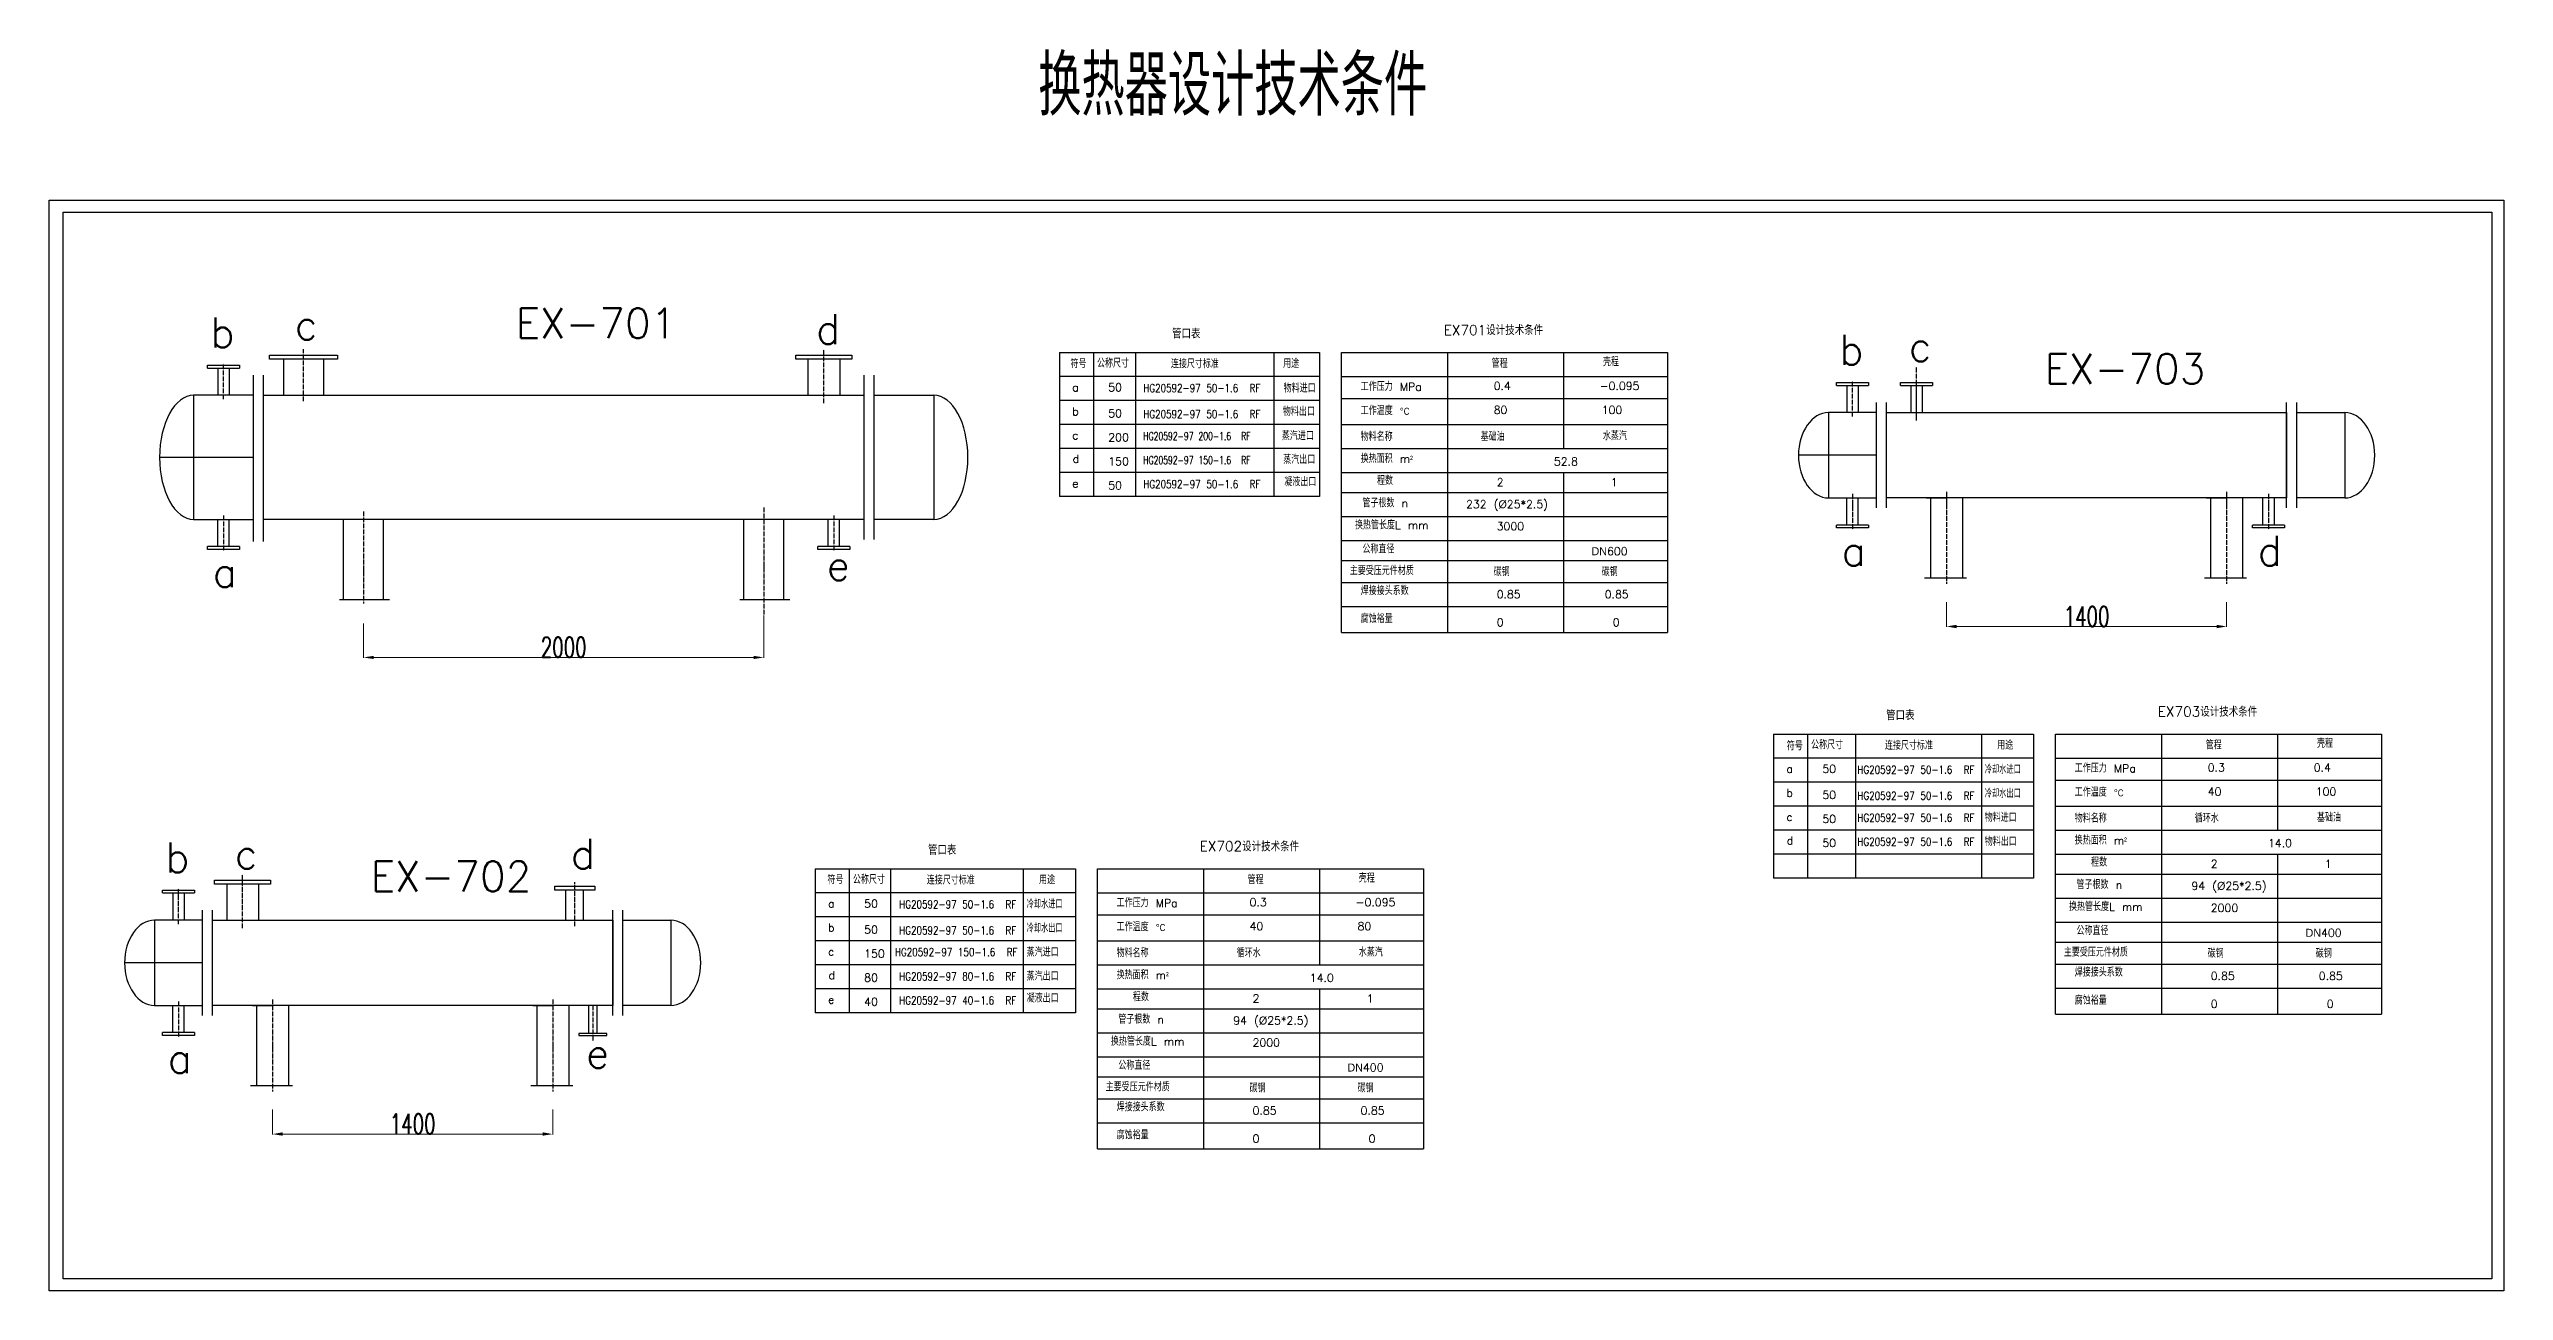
# Model space of a CAD drawing. Header units: millimetres. Extents: x 14267 to 75871, y -516 to 30235.
# Drawn here: x 63044 to 75314, y 24030 to 30235 of the extents above; entities that cross this region are included whole.
import ezdxf

# ---------------------------------------------------------------- set-up
doc = ezdxf.new("R2010")
doc.units = ezdxf.units.MM
doc.linetypes.add('ACAD_ISO04W100', pattern=[30, 24, -3, 0, -3])
doc.layers.add('中心线', color=1, linetype='ACAD_ISO04W100', lineweight=13)
doc.layers.add('粗实线', color=7, linetype='Continuous', lineweight=35)
doc.styles.get("Standard").update_dxf_attribs({"font": 'txt', "bigfont": 'gbcbig.shx'})
doc.styles.add('UserTxtStyle1', font='txt', dxfattribs={"width": 0.666667, "bigfont": 'gbcbig.shx'})
doc.dimstyles.new('标准', dxfattribs={"dimtxt": 100, "dimasz": 50, "dimexe": 2, "dimexo": 0, "dimtad": 1, "dimdec": 1, "dimdsep": 46, "dimtxsty": 'UserTxtStyle1', "dimcen": 0, "dimdle": 6, "dimaunit": 1, "dimazin": 2, "dimtfac": 1, "dimtdec": 1, "dimtmove": 0, "dimatfit": 3, "dimfxl": 0, "dimtolj": 1, "dimtzin": 0, "dimlwd": 18, "dimlwe": 18, "dimarcsym": 0})

# ---------------------------------------------------------------- blocks, each defined once
blk = doc.blocks.new('*D60')
at = {"layer": 'Defpoints', "color": 0}
for p in [(64616, 27365), (66616, 27405), (66616, 27195)]:
    blk.add_point(p, dxfattribs=at)
at = {"layer": '粗实线', "color": 0, "lineweight": 18}
for p, q in [((64616, 27365), (64616, 27193)), ((66616, 27405), (66616, 27193)), ((64666, 27195), (66566, 27195))]:
    blk.add_line(p, q, dxfattribs=at)
at = {"layer": '粗实线', "color": 0}
for points in [[(64666, 27203), (64666, 27187), (64616, 27195)], [(66566, 27203), (66566, 27187), (66616, 27195)]]:
    blk.add_solid(points, dxfattribs=at)
at = {"layer": '粗实线', "color": 0, "lineweight": -3, "insert": (65616, 27246), "char_height": 100, "attachment_point": 5, "style": 'UserTxtStyle1'}
blk.add_mtext('\\A1;2000', dxfattribs=at)
blk = doc.blocks.new('*D53')
at = {"layer": 'Defpoints', "color": 0}
for p in [(64161, 24936), (65561, 24936), (65561, 24813)]:
    blk.add_point(p, dxfattribs=at)
at = {"layer": '粗实线', "color": 0, "lineweight": 18}
for p, q in [((64161, 24936), (64161, 24811)), ((65561, 24936), (65561, 24811)), ((64211, 24813), (65511, 24813))]:
    blk.add_line(p, q, dxfattribs=at)
at = {"layer": '粗实线', "color": 0}
for points in [[(64211, 24822), (64211, 24805), (64161, 24813)], [(65511, 24822), (65511, 24805), (65561, 24813)]]:
    blk.add_solid(points, dxfattribs=at)
at = {"layer": '粗实线', "color": 0, "lineweight": -3, "insert": (64861, 24864), "char_height": 100, "attachment_point": 5, "style": 'UserTxtStyle1'}
blk.add_mtext('\\A1;1400', dxfattribs=at)
blk = doc.blocks.new('*D54')
at = {"layer": 'Defpoints', "color": 0}
for p in [(72528, 27472), (73928, 27472), (73928, 27350)]:
    blk.add_point(p, dxfattribs=at)
at = {"layer": '粗实线', "color": 0, "lineweight": 18}
for p, q in [((72528, 27472), (72528, 27348)), ((73928, 27472), (73928, 27348)), ((72578, 27350), (73878, 27350))]:
    blk.add_line(p, q, dxfattribs=at)
at = {"layer": '粗实线', "color": 0}
for points in [[(72578, 27358), (72578, 27341), (72528, 27350)], [(73878, 27358), (73878, 27341), (73928, 27350)]]:
    blk.add_solid(points, dxfattribs=at)
at = {"layer": '粗实线', "color": 0, "lineweight": -3, "insert": (73228, 27400), "char_height": 100, "attachment_point": 5, "style": 'UserTxtStyle1'}
blk.add_mtext('\\A1;1400', dxfattribs=at)

msp = doc.modelspace()

# ---------------------------------------------------------------- linework, layer by layer
at = {"layer": '中心线', "lineweight": -3}
for p, q in [((64316.18, 28474.97), (64316.18, 28734.97)), ((66916.18, 28464.97), (66916.18, 28734.97)), ((63916.18, 28484.97), (63916.18, 28664.97)), ((72378.11, 28378.3), (72378.11, 28648.3)), ((72058.11, 28398.3), (72058.11, 28578.3)), ((72378.11, 28398.3), (72378.11, 28578.3)), ((72058.11, 28012.3), (72058.11, 27832.3)), ((72528.11, 28022.3), (72528.11, 27562.3)), ((73928.11, 28022.3), (73928.11, 27562.3)), ((74138.11, 28012.3), (74138.11, 27832.3)), ((63916.18, 27904.97), (63916.18, 27724.97)), ((64616.18, 27924.97), (64616.18, 27464.97)), ((66616.18, 27944.97), (66616.18, 27404.97)), ((66966.18, 27904.97), (66966.18, 27724.97)), ((63691.09, 25862.07), (63691.09, 26042.07)), ((64011.09, 25842.07), (64011.09, 26112.07)), ((65671.09, 25852.07), (65671.09, 26072.07)), ((63691.09, 25476.07), (63691.09, 25296.07)), ((64161.09, 25486.07), (64161.09, 25026.07)), ((65561.09, 25486.07), (65561.09, 25026.07)), ((65761.09, 25456.07), (65761.09, 25276.07))]:
    msp.add_line(p, q, dxfattribs=at)
at = {"layer": '粗实线', "lineweight": -3}
for p, q in [((63043.95, 29479.55), (75313.95, 29479.55)), ((63043.95, 24029.55), (63043.95, 29479.55)), ((75313.95, 29479.55), (75313.95, 24029.55)), ((63113.95, 29419.55), (75253.95, 29419.55)), ((63113.95, 24089.55), (63113.95, 29419.55)), ((75253.95, 29419.55), (75253.95, 24089.55)), ((68093.51, 28719.33), (69393.51, 28719.33)), ((68093.51, 28719.33), (68093.51, 27999.33)), ((68263.51, 28719.33), (68263.51, 27999.33)), ((68473.37, 28719.33), (68473.37, 27999.33)), ((69166.31, 28719.33), (69166.31, 27999.33)), ((69393.51, 28719.33), (69393.51, 27999.33)), ((63836.18, 28654.97), (63996.18, 28654.97)), ((63836.18, 28640.97), (63836.18, 28654.97)), ((63836.18, 28640.97), (63996.18, 28640.97)), ((63887.68, 28640.97), (63887.68, 28504.97)), ((63944.68, 28640.97), (63944.68, 28504.97)), ((63996.18, 28654.97), (63996.18, 28640.97)), ((64066.18, 27774.97), (64066.18, 28604.97)), ((64116.18, 27774.97), (64116.18, 28604.97)), ((64146.18, 28704.97), (64486.18, 28704.97)), ((64146.18, 28684.97), (64146.18, 28704.97)), ((64486.18, 28684.97), (64146.18, 28684.97)), ((64216.18, 28684.97), (64216.18, 28504.97)), ((64416.18, 28684.97), (64416.18, 28504.97)), ((64486.18, 28704.97), (64486.18, 28684.97)), ((66776.18, 28704.97), (67056.18, 28704.97)), ((66776.18, 28684.97), (66776.18, 28704.97)), ((67056.18, 28684.97), (66776.18, 28684.97)), ((66836.68, 28684.97), (66836.68, 28504.97)), ((66995.68, 28684.97), (66995.68, 28504.97)), ((67056.18, 28704.97), (67056.18, 28684.97)), ((67116.18, 28604.97), (67116.18, 27784.97)), ((67166.18, 28604.97), (67166.18, 27784.97)), ((69393.51, 28599.33), (68093.51, 28599.33)), ((64066.18, 28504.97), (63766.18, 28504.97)), ((63766.18, 28504.97), (63766.18, 27884.97)), ((64116.18, 28504.97), (67116.18, 28504.97)), ((67166.18, 28504.97), (67466.18, 28504.97)), ((67466.18, 28504.97), (67466.18, 27884.97)), ((69393.51, 28479.33), (68093.51, 28479.33)), ((71978.11, 28568.3), (72138.11, 28568.3)), ((71978.11, 28554.3), (71978.11, 28568.3)), ((71978.11, 28554.3), (72138.11, 28554.3)), ((72029.61, 28554.3), (72029.61, 28418.3)), ((72086.61, 28554.3), (72086.61, 28418.3)), ((72138.11, 28568.3), (72138.11, 28554.3)), ((72178.11, 27942.3), (72178.11, 28468.3)), ((72228.11, 27942.3), (72228.11, 28468.3)), ((72298.11, 28568.3), (72458.11, 28568.3)), ((72298.11, 28554.3), (72298.11, 28568.3)), ((72298.11, 28554.3), (72458.11, 28554.3)), ((72349.61, 28554.3), (72349.61, 28418.3)), ((72406.61, 28554.3), (72406.61, 28418.3)), ((72458.11, 28568.3), (72458.11, 28554.3)), ((74228.11, 27942.3), (74228.11, 28468.3)), ((74278.11, 27942.3), (74278.11, 28468.3)), ((69393.51, 28359.33), (68093.51, 28359.33)), ((72178.11, 28418.3), (71938.11, 28418.3)), ((71938.11, 28418.3), (71938.11, 27992.3)), ((72228.11, 28418.3), (74228.11, 28418.3)), ((74228.11, 28418.3), (74228.11, 27992.3)), ((74278.11, 28418.3), (74518.11, 28418.3)), ((74518.11, 28418.3), (74518.11, 27992.3)), ((69393.51, 28239.33), (68093.51, 28239.33)), ((64066.18, 28194.97), (63596.18, 28194.97)), ((69393.51, 28119.33), (68093.51, 28119.33)), ((72178.11, 28205.3), (71788.11, 28205.3)), ((69393.51, 27999.33), (68093.51, 27999.33)), ((71938.11, 27992.3), (72178.11, 27992.3)), ((72029.61, 27856.3), (72029.61, 27992.3)), ((72086.61, 27856.3), (72086.61, 27992.3)), ((74228.11, 27992.3), (72228.11, 27992.3)), ((72428.11, 27992.3), (72528.11, 27992.3)), ((72448.11, 27992.3), (72448.11, 27592.3)), ((72608.11, 27992.3), (72608.11, 27592.3)), ((73828.11, 27992.3), (73928.11, 27992.3)), ((73848.11, 27992.3), (73848.11, 27592.3)), ((74008.11, 27992.3), (74008.11, 27592.3)), ((74109.61, 27856.3), (74109.61, 27992.3)), ((74166.61, 27856.3), (74166.61, 27992.3)), ((74518.11, 27992.3), (74278.11, 27992.3)), ((63766.18, 27884.97), (64066.18, 27884.97)), ((63887.68, 27748.97), (63887.68, 27884.97)), ((63944.68, 27748.97), (63944.68, 27884.97)), ((67116.18, 27884.97), (64116.18, 27884.97)), ((64516.18, 27484.97), (64516.18, 27884.97)), ((64716.18, 27484.97), (64716.18, 27884.97)), ((66516.18, 27484.97), (66516.18, 27884.97)), ((66716.18, 27484.97), (66716.18, 27884.97)), ((66937.68, 27748.97), (66937.68, 27884.97)), ((66994.68, 27748.97), (66994.68, 27884.97)), ((67466.18, 27884.97), (67166.18, 27884.97)), ((71978.11, 27842.3), (71978.11, 27856.3)), ((72138.11, 27856.3), (71978.11, 27856.3)), ((72138.11, 27856.3), (72138.11, 27842.3)), ((74058.11, 27842.3), (74058.11, 27856.3)), ((74218.11, 27856.3), (74058.11, 27856.3)), ((74218.11, 27856.3), (74218.11, 27842.3)), ((63836.18, 27734.97), (63836.18, 27748.97)), ((63996.18, 27748.97), (63836.18, 27748.97)), ((63996.18, 27734.97), (63836.18, 27734.97)), ((63996.18, 27748.97), (63996.18, 27734.97)), ((66886.18, 27734.97), (66886.18, 27748.97)), ((67046.18, 27748.97), (66886.18, 27748.97)), ((67046.18, 27734.97), (66886.18, 27734.97)), ((67046.18, 27748.97), (67046.18, 27734.97)), ((72138.11, 27842.3), (71978.11, 27842.3)), ((74218.11, 27842.3), (74058.11, 27842.3)), ((64496.18, 27484.97), (64746.18, 27484.97)), ((66496.18, 27484.97), (66746.18, 27484.97)), ((72418.11, 27592.3), (72628.11, 27592.3)), ((73818.11, 27592.3), (74028.11, 27592.3)), ((71662.71, 26812.39), (72962.71, 26812.39)), ((71662.71, 26812.39), (71662.71, 26092.39)), ((71832.71, 26812.39), (71832.71, 26092.39)), ((72072.71, 26812.39), (72072.71, 26092.39)), ((72702.71, 26812.39), (72702.71, 26092.39)), ((72962.71, 26812.39), (72962.71, 26092.39)), ((72962.71, 26692.39), (71662.71, 26692.39)), ((72962.71, 26572.39), (71662.71, 26572.39)), ((72962.71, 26452.39), (71662.71, 26452.39)), ((72962.71, 26332.39), (71662.71, 26332.39)), ((66873.51, 26139.33), (68173.51, 26139.33)), ((66873.51, 26139.33), (66873.51, 25419.33)), ((67043.51, 26139.33), (67043.51, 25419.33)), ((67250.24, 26139.33), (67250.24, 25419.33)), ((67913.51, 26139.33), (67913.51, 25419.33)), ((68173.51, 26139.33), (68173.51, 25419.33)), ((72962.71, 26212.39), (71662.71, 26212.39)), ((63611.09, 26032.07), (63771.09, 26032.07)), ((63611.09, 26018.07), (63611.09, 26032.07)), ((63611.09, 26018.07), (63771.09, 26018.07)), ((63662.59, 26018.07), (63662.59, 25882.07)), ((63719.59, 26018.07), (63719.59, 25882.07)), ((63771.09, 26032.07), (63771.09, 26018.07)), ((63871.09, 26082.07), (64151.09, 26082.07)), ((63871.09, 26062.07), (63871.09, 26082.07)), ((64151.09, 26062.07), (63871.09, 26062.07)), ((63931.59, 26062.07), (63931.59, 25882.07)), ((64090.59, 26062.07), (64090.59, 25882.07)), ((64151.09, 26082.07), (64151.09, 26062.07)), ((65571.09, 26052.07), (65771.09, 26052.07)), ((65571.09, 26032.07), (65571.09, 26052.07)), ((65771.09, 26032.07), (65571.09, 26032.07)), ((65626.59, 25882.07), (65626.59, 26032.07)), ((65715.59, 25882.07), (65715.59, 26032.07)), ((65771.09, 26052.07), (65771.09, 26032.07)), ((68173.51, 26019.33), (66873.51, 26019.33)), ((72962.71, 26092.39), (71662.71, 26092.39)), ((63811.09, 25406.07), (63811.09, 25932.07)), ((63861.09, 25406.07), (63861.09, 25932.07)), ((65861.09, 25406.07), (65861.09, 25932.07)), ((65911.09, 25406.07), (65911.09, 25932.07)), ((68173.51, 25899.33), (66873.51, 25899.33)), ((63811.09, 25882.07), (63571.09, 25882.07)), ((63571.09, 25882.07), (63571.09, 25456.07)), ((63861.09, 25882.07), (65861.09, 25882.07)), ((65861.09, 25882.07), (65861.09, 25456.07)), ((65911.09, 25882.07), (66151.09, 25882.07)), ((66151.09, 25882.07), (66151.09, 25456.07)), ((68173.51, 25779.33), (66873.51, 25779.33)), ((63811.09, 25669.07), (63421.09, 25669.07)), ((68173.51, 25659.33), (66873.51, 25659.33)), ((68173.51, 25539.33), (66873.51, 25539.33)), ((63571.09, 25456.07), (63811.09, 25456.07)), ((63662.59, 25320.07), (63662.59, 25456.07)), ((63719.59, 25320.07), (63719.59, 25456.07)), ((65861.09, 25456.07), (63861.09, 25456.07)), ((64061.09, 25456.07), (64161.09, 25456.07)), ((64081.09, 25456.07), (64081.09, 25056.07)), ((64241.09, 25456.07), (64241.09, 25056.07)), ((65461.09, 25456.07), (65561.09, 25456.07)), ((65481.09, 25456.07), (65481.09, 25056.07)), ((65641.09, 25456.07), (65641.09, 25056.07)), ((65741.09, 25316.07), (65741.09, 25456.07)), ((65781.09, 25456.07), (65781.09, 25316.07)), ((66151.09, 25456.07), (65911.09, 25456.07)), ((68173.51, 25419.33), (66873.51, 25419.33)), ((63611.09, 25306.07), (63611.09, 25320.07)), ((63771.09, 25320.07), (63611.09, 25320.07)), ((63771.09, 25306.07), (63611.09, 25306.07)), ((63771.09, 25320.07), (63771.09, 25306.07)), ((65831.09, 25316.07), (65691.09, 25316.07)), ((65691.09, 25316.07), (65691.09, 25306.07)), ((65691.09, 25306.07), (65831.09, 25306.07)), ((65831.09, 25306.07), (65831.09, 25316.07)), ((64051.09, 25056.07), (64261.09, 25056.07)), ((65451.09, 25056.07), (65661.09, 25056.07)), ((75253.95, 24089.55), (63113.95, 24089.55)), ((75313.95, 24029.55), (63043.95, 24029.55))]:
    msp.add_line(p, q, dxfattribs=at)
at = {"layer": '粗实线', "color": 0, "lineweight": -3, "ltscale": 0.2}
for p, q in [((69503.51, 28719.33), (71133.51, 28719.33)), ((69503.51, 27319.33), (69503.51, 28719.33)), ((70033.51, 28719.33), (70033.51, 27319.33)), ((70613.51, 28719.33), (70613.51, 28239.33)), ((71133.51, 28719.33), (71133.51, 27319.33)), ((69503.51, 28599.33), (71133.51, 28599.33)), ((69503.51, 28489.33), (71133.51, 28489.33)), ((69503.51, 28359.33), (71133.51, 28359.33)), ((69503.51, 28239.33), (71133.51, 28239.33)), ((69503.51, 28119.33), (71133.51, 28119.33)), ((70613.51, 28119.33), (70613.51, 27319.33)), ((69503.51, 28019.33), (71133.51, 28019.33)), ((69503.51, 27899.33), (71133.51, 27899.33)), ((69503.51, 27779.33), (71133.51, 27779.33)), ((69503.51, 27679.33), (71133.51, 27679.33)), ((69503.51, 27569.33), (71133.51, 27569.33)), ((69503.51, 27449.33), (71133.51, 27449.33)), ((69503.51, 27319.33), (71133.51, 27319.33)), ((73072.71, 26812.39), (74702.71, 26812.39)), ((73072.71, 25412.39), (73072.71, 26812.39)), ((73602.71, 26812.39), (73602.71, 25412.39)), ((74182.71, 26812.39), (74182.71, 26332.39)), ((74702.71, 26812.39), (74702.71, 25412.39)), ((73072.71, 26692.39), (74702.71, 26692.39)), ((73072.71, 26582.39), (74702.71, 26582.39)), ((73072.71, 26452.39), (74702.71, 26452.39)), ((73072.71, 26332.39), (74702.71, 26332.39)), ((68283.51, 26139.33), (69913.51, 26139.33)), ((68283.51, 24739.33), (68283.51, 26139.33)), ((68813.51, 26139.33), (68813.51, 24739.33)), ((69393.51, 26139.33), (69393.51, 25659.33)), ((69913.51, 26139.33), (69913.51, 24739.33)), ((73072.71, 26212.39), (74702.71, 26212.39)), ((74182.71, 26212.39), (74182.71, 25412.39)), ((68283.51, 26019.33), (69913.51, 26019.33)), ((73072.71, 26112.39), (74702.71, 26112.39)), ((68283.51, 25909.33), (69913.51, 25909.33)), ((73072.71, 25992.39), (74702.71, 25992.39)), ((68283.51, 25779.33), (69913.51, 25779.33)), ((73072.71, 25872.39), (74702.71, 25872.39)), ((73072.71, 25772.39), (74702.71, 25772.39)), ((68283.51, 25659.33), (69913.51, 25659.33)), ((73072.71, 25662.39), (74702.71, 25662.39)), ((68283.51, 25539.33), (69913.51, 25539.33)), ((69393.51, 25539.33), (69393.51, 24739.33)), ((73072.71, 25542.39), (74702.71, 25542.39)), ((68283.51, 25439.33), (69913.51, 25439.33)), ((73072.71, 25412.39), (74702.71, 25412.39)), ((68283.51, 25319.33), (69913.51, 25319.33)), ((68283.51, 25199.33), (69913.51, 25199.33)), ((68283.51, 25099.33), (69913.51, 25099.33)), ((68283.51, 24989.33), (69913.51, 24989.33)), ((68283.51, 24869.33), (69913.51, 24869.33)), ((68283.51, 24739.33), (69913.51, 24739.33))]:
    msp.add_line(p, q, dxfattribs=at)
at = {"layer": '粗实线', "lineweight": -3}
for centre, major_axis, ratio in [((63766.18, 28194.97), (0, 310), 0.5483871), ((67466.18, 28194.97), (0, -310), 0.5483871), ((71938.11, 28205.3), (0, 213), 0.70422535), ((74518.11, 28205.3), (0, -213), 0.70422535), ((63571.09, 25669.07), (0, 213), 0.70422535), ((66151.09, 25669.07), (0, -213), 0.70422535)]:
    msp.add_ellipse(centre, major_axis=major_axis, ratio=ratio, start_param=0, end_param=3.14159265, dxfattribs=at)

# ---------------------------------------------------------------- texts
at = {"layer": '粗实线', "lineweight": -3, "attachment_point": 1}
for s, insert, char_height, width in [('换热器设计技术条件', (67988.32, 30203.07), 300, 3040.7374), ('b', (63850.1, 28893.14), 150, 520.9817), ('c', (64271.51, 28932.52), 150, 520.9817), ('EX-701', (65376.11, 28939.69), 150, 1097.65), ('d', (66876.49, 28910.82), 150, 520.9817), ('b', (71992.03, 28806.47), 150, 520.9817), ('c', (72338.42, 28824.15), 150, 520.9817), ('EX-703', (73018.13, 28712.42), 150, 1097.65), ('a', (72002.91, 27803.15), 150, 520.9817), ('d', (74082.91, 27803.15), 150, 520.9817), ('a', (63860.98, 27695.82), 150, 520.9817), ('e', (66930.49, 27729.14), 150, 520.9817), ('b', (63625.01, 26270.23), 150, 520.9817), ('d', (65651.4, 26287.92), 150, 520.9817), ('c', (63971.4, 26287.92), 150, 520.9817), ('EX-702', (64651.11, 26176.19), 150, 1097.65), ('a', (63635.89, 25266.92), 150, 520.9817), ('e', (65727.66, 25291.86), 150, 520.9817)]:
    msp.add_mtext(s, dxfattribs=dict(at, insert=insert, char_height=char_height, width=width))
at = {"layer": '粗实线', "color": 0, "lineweight": -3, "ltscale": 0.2, "attachment_point": 1}
for s, insert, char_height, width in [('管口表', (68656.65, 28838.56), 50, 563.0955), ('EX701设计技术条件', (70014.9, 28856.25), 50, 563.0955), ('符号', (68149.15, 28681.23), 40, 419.6126), ('公称尺寸', (68281.82, 28684.15), 40, 419.6126), ('连接尺寸标准', (68650.8, 28681.07), 40, 419.6126), ('用途', (69212.05, 28682.4), 40, 419.6126), ('管程', (70254.59, 28683), 40, 419.6126), ('壳程', (70810.31, 28691.15), 40, 419.6126), ('a', (68158, 28564.8), 40, 419.6126), ('50', (68338, 28564.8), 40, 419.6126), ('{\\W0.8;HG20592-97 50-1.6  RF}', (68513.19, 28561.04), 40, 635.6188), ('物料进口', (69214.48, 28559.28), 40, 419.6126), ('工作压力 MPa', (69599.64, 28567.63), 40, 419.6126), ('0.4', (70264.33, 28571.82), 40, 419.6126), ('-0.095', (70794.33, 28571.82), 40, 419.6126), ('b', (68158, 28444.8), 40, 419.6126), ('50', (68338, 28434.8), 40, 419.6126), ('{\\W0.8;HG20592-97 50-1.6  RF}', (68513.19, 28431.04), 40, 635.6188), ('物料出口', (69210.9, 28442.85), 40, 419.6126), ('工作温度 {\\fArial Narrow|b0|i0|c0|p34;\\H0.875x;\\C256;°C}', (69599.64, 28447.63), 40, 419.6126), ('80', (70264.33, 28451.82), 40, 419.6126), ('100', (70804.33, 28451.82), 40, 419.6126), ('c', (68158, 28324.8), 40, 419.6126), ('200', (68338, 28314.8), 40, 419.6126), ('{\\W0.7;HG20592-97 200-1.6  RF}', (68513.19, 28321.04), 40, 635.6188), ('蒸汽进口', (69205.53, 28321.07), 40, 419.6126), ('物料名称', (69599.64, 28317.63), 40, 419.6126), ('基础油', (70199.64, 28317.63), 40, 419.6126), ('水蒸汽', (70810.31, 28321.15), 40, 419.6126), ('d', (68159.94, 28207.04), 40, 419.6126), ('150', (68338, 28194.8), 40, 419.6126), ('{\\W0.7;HG20592-97 150-1.6  RF}', (68513.19, 28201.04), 40, 635.6188), ('蒸汽出口', (69212.69, 28202.86), 40, 419.6126), ('换热面积 m{\\fArial Narrow|b0|i0|c0|p34;\\H0.875x;\\C256;²}', (69599.64, 28207.63), 40, 419.6126), ('程数', (69681.14, 28097.63), 40, 419.6126), ('52.8', (70565.44, 28194.08), 40, 419.6126), ('e', (68158, 28084.8), 40, 419.6126), ('50', (68338, 28074.8), 40, 419.6126), ('{\\W0.8;HG20592-97 50-1.6  RF}', (68513.19, 28081.04), 40, 635.6188), ('凝液出口', (69218.06, 28091.07), 40, 419.6126), ('管子根数 n', (69608.42, 27985.68), 40, 419.6126), ('232 ({\\fVrinda|b0|i0|c134|p2;%%C}25*2.5)', (70126.08, 27980.45), 40, 540.0012), ('2', (70279.34, 28090.45), 40, 419.6126), ('1', (70849.34, 28090.45), 40, 419.6126), ('换热管长度L mm', (69570.93, 27875.68), 40, 419.6126), ('3000', (70279.34, 27870.45), 40, 419.6126), ('公称直径', (69608.42, 27755.68), 40, 419.6126), ('   {\\fVrinda|b0|i0|c0|p2;DN}600', (70646.68, 27745.81), 40, 419.6126), ('主要受压元件材质', (69545.31, 27647.63), 40, 485.2714), ('碳钢', (70264.33, 27641.82), 40, 419.6126), ('碳钢', (70804.33, 27641.82), 40, 419.6126), ('焊接接头系数', (69599.64, 27547.63), 40, 419.6126), ('0.85', (70279.34, 27530.45), 40, 419.6126), ('0.85', (70819.34, 27530.45), 40, 419.6126), ('腐蚀裕量', (69599.64, 27407.63), 40, 419.6126), ('0', (70279.34, 27390.45), 40, 419.6126), ('0', (70859.34, 27390.45), 40, 419.6126), ('管口表', (72225.85, 26931.61), 50, 563.0955), ('EX703设计技术条件', (73584.1, 26949.31), 50, 563.0955), ('符号', (71729.74, 26771.71), 40, 419.6126), ('公称尺寸', (71851.02, 26777.21), 40, 419.6126), ('连接尺寸标准', (72220, 26774.13), 40, 419.6126), ('用途', (72781.25, 26775.46), 40, 419.6126), ('管程', (73823.79, 26776.06), 40, 419.6126), ('壳程', (74379.5, 26784.21), 40, 419.6126), ('a', (71727.2, 26657.86), 40, 419.6126), ('50', (71907.2, 26657.86), 40, 419.6126), ('{\\W0.8;HG20592-97 50-1.6  RF}', (72082.39, 26654.09), 40, 635.6188), ('{\\W0.9;冷却水进口}', (72719.22, 26654.12), 40, 419.6126), ('工作压力 MPa', (73168.84, 26660.69), 40, 419.6126), ('0.3', (73833.53, 26664.88), 40, 419.6126), ('0.4', (74363.53, 26664.88), 40, 419.6126), ('b', (71727.2, 26537.86), 40, 419.6126), ('50', (71907.2, 26527.86), 40, 419.6126), ('{\\W0.8;HG20592-97 50-1.6  RF}', (72082.39, 26524.09), 40, 635.6188), ('{\\W0.9;冷却水出口}', (72719.22, 26534.12), 40, 419.6126), ('工作温度 {\\fArial Narrow|b0|i0|c0|p34;\\H0.875x;\\C256;°C}', (73168.84, 26540.69), 40, 419.6126), ('40', (73833.53, 26544.88), 40, 419.6126), ('100', (74373.53, 26544.88), 40, 419.6126), ('c', (71727.2, 26417.86), 40, 419.6126), ('50', (71907.2, 26407.86), 40, 419.6126), ('{\\W0.8;HG20592-97 50-1.6  RF}', (72082.39, 26414.09), 40, 635.6188), ('物料进口', (72719.22, 26414.13), 40, 419.6126), ('物料名称', (73168.84, 26410.69), 40, 419.6126), ('循环水', (73768.84, 26410.69), 40, 419.6126), ('基础油', (74379.5, 26414.21), 40, 419.6126), ('管口表', (67436.65, 26258.56), 50, 563.0955), ('EX702设计技术条件', (68794.9, 26276.25), 50, 563.0955), ('d', (71729.14, 26300.1), 40, 419.6126), ('50', (71907.2, 26287.86), 40, 419.6126), ('{\\W0.8;HG20592-97 50-1.6  RF}', (72082.39, 26294.09), 40, 635.6188), ('物料出口', (72719.22, 26294.13), 40, 419.6126), ('换热面积 m{\\fArial Narrow|b0|i0|c0|p34;\\H0.875x;\\C256;²}', (73168.84, 26300.69), 40, 419.6126), ('14.0', (74134.64, 26287.14), 40, 419.6126), ('程数', (73250.34, 26190.69), 40, 419.6126), ('2', (73848.54, 26183.51), 40, 419.6126), ('1', (74418.54, 26183.51), 40, 419.6126), ('符号', (66934.15, 26102.66), 40, 419.6126), ('公称尺寸', (67061.82, 26104.15), 40, 419.6126), ('连接尺寸标准', (67430.8, 26101.07), 40, 419.6126), ('用途', (67992.05, 26102.4), 40, 419.6126), ('管程', (69034.59, 26103), 40, 419.6126), ('壳程', (69590.31, 26111.15), 40, 419.6126), ('管子根数 n', (73177.61, 26078.74), 40, 419.6126), ('94 ({\\fVrinda|b0|i0|c134|p2;%%C}25*2.5)', (73752.01, 26073.51), 40, 419.6126), ('a', (66938, 25984.8), 40, 419.6126), ('50', (67118, 25984.8), 40, 419.6126), ('{\\W0.8;HG20592-97 50-1.6  RF}', (67293.19, 25981.04), 40, 635.6188), ('{\\W0.9;冷却水进口}', (67930.02, 25981.06), 40, 419.6126), ('工作压力 MPa', (68379.64, 25987.63), 40, 419.6126), ('0.3', (69044.33, 25991.82), 40, 419.6126), ('-0.095', (69574.33, 25991.82), 40, 419.6126), ('换热管长度L mm', (73140.12, 25968.74), 40, 419.6126), ('2000', (73848.54, 25963.51), 40, 419.6126), ('b', (66938, 25864.8), 40, 419.6126), ('50', (67118, 25854.8), 40, 419.6126), ('{\\W0.8;HG20592-97 50-1.6  RF}', (67293.19, 25851.04), 40, 635.6188), ('{\\W0.9;冷却水出口}', (67930.02, 25861.06), 40, 419.6126), ('工作温度 {\\fArial Narrow|b0|i0|c0|p34;\\H0.875x;\\C256;°C}', (68379.64, 25867.63), 40, 419.6126), ('40', (69044.33, 25871.82), 40, 419.6126), ('80', (69584.33, 25871.82), 40, 419.6126), ('公称直径', (73177.61, 25848.74), 40, 419.6126), ('   {\\fVrinda|b0|i0|c0|p2;DN}400', (74215.88, 25838.87), 40, 419.6126), ('c', (66938, 25744.8), 40, 419.6126), ('150', (67118, 25734.8), 40, 419.6126), ('{\\W0.8;HG20592-97 150-1.6  RF}', (67271.71, 25742.38), 40, 669.18), ('蒸汽进口', (67930.02, 25741.07), 40, 419.6126), ('物料名称', (68379.64, 25737.63), 40, 419.6126), ('循环水', (68979.64, 25737.63), 40, 419.6126), ('水蒸汽', (69590.31, 25741.15), 40, 419.6126), ('主要受压元件材质', (73114.5, 25740.69), 40, 485.2714), ('焊接接头系数', (73168.84, 25640.69), 40, 419.6126), ('碳钢', (73833.53, 25734.88), 40, 419.6126), ('碳钢', (74373.53, 25734.88), 40, 419.6126), ('d', (66939.94, 25627.04), 40, 419.6126), ('80', (67118, 25614.8), 40, 419.6126), ('{\\W0.8;HG20592-97 80-1.6  RF}', (67293.19, 25621.04), 40, 635.6188), ('蒸汽出口', (67930.02, 25621.07), 40, 419.6126), ('换热面积 m{\\fArial Narrow|b0|i0|c0|p34;\\H0.875x;\\C256;²}', (68379.64, 25627.63), 40, 419.6126), ('程数', (68461.14, 25517.63), 40, 419.6126), ('14.0', (69345.44, 25614.08), 40, 419.6126), ('0.85', (73848.54, 25623.51), 40, 419.6126), ('0.85', (74388.54, 25623.51), 40, 419.6126), ('e', (66938, 25504.8), 40, 419.6126), ('40', (67118, 25494.8), 40, 419.6126), ('{\\W0.8;HG20592-97 40-1.6  RF}', (67293.19, 25501.04), 40, 635.6188), ('凝液出口', (67930.02, 25511.07), 40, 419.6126), ('管子根数 n', (68388.42, 25405.68), 40, 419.6126), ('94 ({\\fVrinda|b0|i0|c134|p2;%%C}25*2.5)', (68962.81, 25400.45), 40, 419.6126), ('2', (69059.34, 25510.45), 40, 419.6126), ('1', (69629.34, 25510.45), 40, 419.6126), ('腐蚀裕量', (73168.84, 25500.69), 40, 419.6126), ('0', (73848.54, 25483.51), 40, 419.6126), ('0', (74428.54, 25483.51), 40, 419.6126), ('换热管长度L mm', (68350.93, 25295.68), 40, 419.6126), ('2000', (69059.34, 25290.45), 40, 419.6126), ('公称直径', (68388.42, 25175.68), 40, 419.6126), ('   {\\fVrinda|b0|i0|c0|p2;DN}400', (69426.68, 25165.81), 40, 419.6126), ('主要受压元件材质', (68325.31, 25067.63), 40, 485.2714), ('碳钢', (69044.33, 25061.82), 40, 419.6126), ('碳钢', (69584.33, 25061.82), 40, 419.6126), ('焊接接头系数', (68379.64, 24967.63), 40, 419.6126), ('0.85', (69059.34, 24950.45), 40, 419.6126), ('0.85', (69599.34, 24950.45), 40, 419.6126), ('腐蚀裕量', (68379.64, 24827.63), 40, 419.6126), ('0', (69059.34, 24810.45), 40, 419.6126), ('0', (69639.34, 24810.45), 40, 419.6126)]:
    msp.add_mtext(s, dxfattribs=dict(at, insert=insert, char_height=char_height, width=width))

# ---------------------------------------------------------------- dimensions: what is measured, and where the dimension line sits
at = {"layer": '粗实线', "lineweight": -3}
for base, p1, p2, picture, middle in [((66616.18, 27194.97), (64616.18, 27364.97), (66616.18, 27404.97), '*D60', (65616.18, 27245.6)), ((73928.11, 27349.54), (72528.11, 27472.3), (73928.11, 27472.3), '*D54', (73228.11, 27400.16)), ((65561.09, 24813.3), (64161.09, 24936.07), (65561.09, 24936.07), '*D53', (64861.09, 24863.93))]:
    dim = msp.add_linear_dim(base=base, p1=p1, p2=p2, dimstyle='标准', dxfattribs=at)
    dim.commit()
    dim.dimension.update_dxf_attribs({"geometry": picture, "text_midpoint": middle})

doc.saveas('drawing.dxf')
